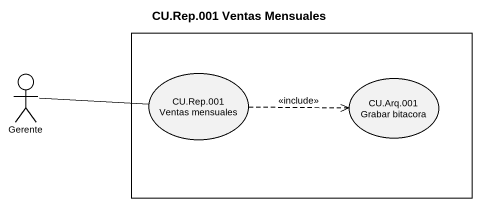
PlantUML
@startuml
title CU.Rep.001 Ventas Mensuales
rectangle " " as rectangle1 {
  usecase "CU.Rep.001 Ventas mensuales" as CU_Rep_001_Ventas_mensuales
  usecase "CU.Arq.001 Grabar bitacora" as CU_Arq_001_Grabar_bitacora
}
actor Gerente
Gerente -right- CU_Rep_001_Ventas_mensuales
CU_Rep_001_Ventas_mensuales .right.> CU_Arq_001_Grabar_bitacora : <<include>>
@enduml
